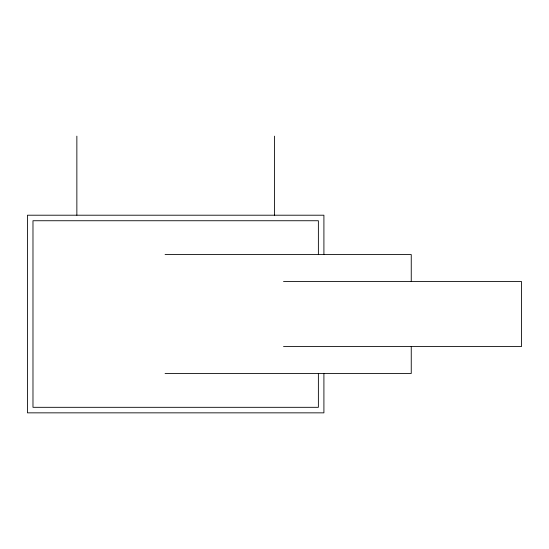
<?xml version="1.0" encoding="UTF-8"?>
<svg xmlns="http://www.w3.org/2000/svg" width="549" height="549" viewBox="0 0 549 549"><rect width="100%" height="100%" fill="white"/><g stroke="black" fill="none" stroke-linecap="round" stroke-linejoin="round"><path stroke-width="0.82" d="M165.077 254.564L411.249 254.564L411.249 281.562M283.517 281.562L521.55 281.562L521.55 346.494L283.517 346.494M165.077 373.492L411.249 373.492L411.249 346.494M323.91 254.564L323.91 215.208L27.45 215.208L27.45 412.848L323.91 412.848L323.91 373.492M318.379 254.564L318.379 220.739L32.981 220.739L32.981 407.317L318.379 407.317L318.379 373.492M274.5 136.152L274.5 215.208M76.86 136.152L76.86 215.208"/></g></svg>
